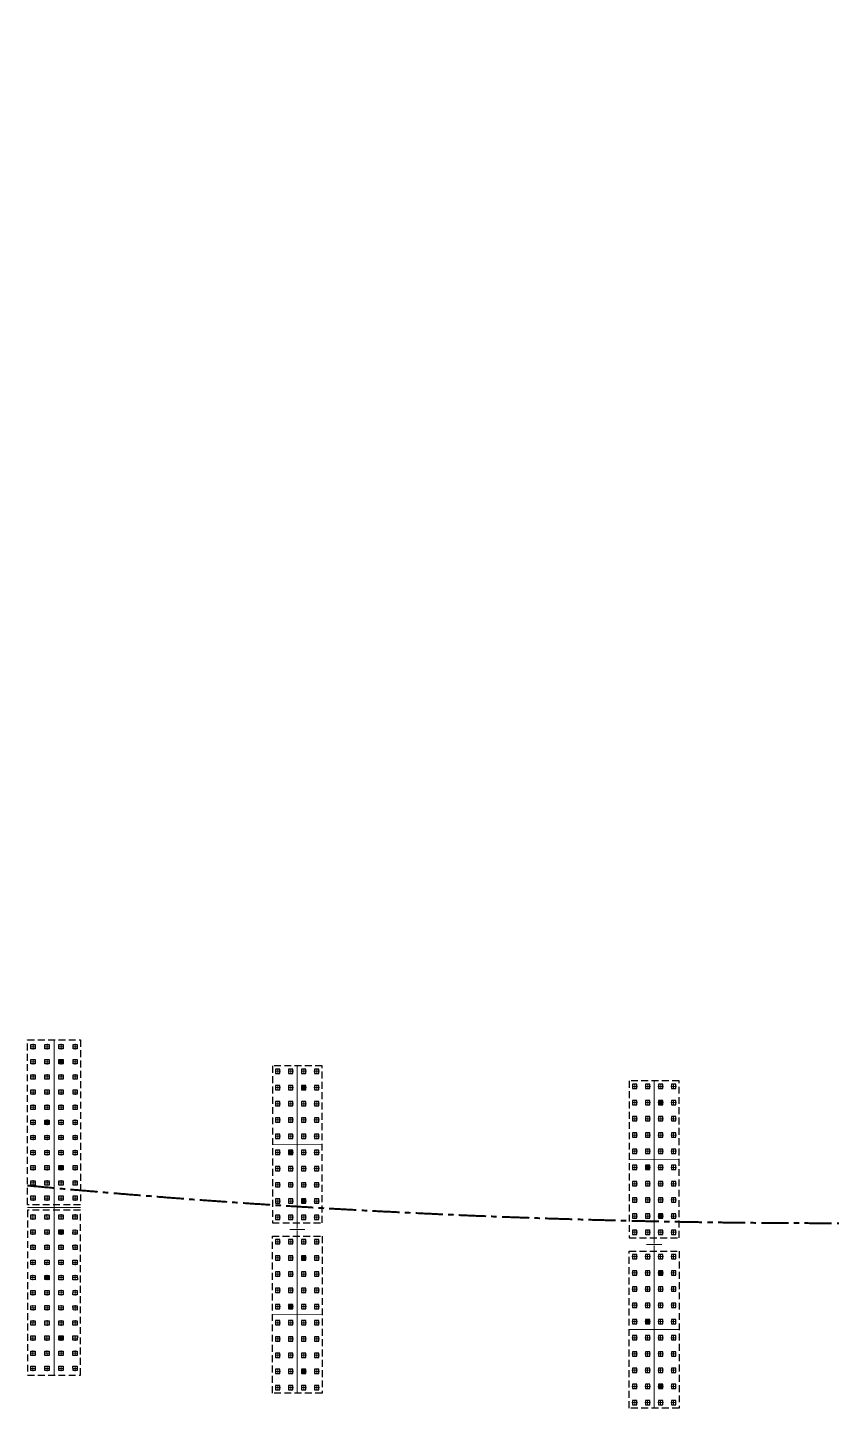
# Model space of a CAD drawing. Header units: millimetres. Extents: x 265754 to 14267433, y -6145605 to 2433772.
# Drawn here: x 6778576 to 6852948, y -1685900 to -1558382 of the extents above; entities that cross this region are included whole.
import ezdxf
from ezdxf import colors
from ezdxf.entities.mleader import LeaderData, LeaderLine
from ezdxf.math import Vec2, Vec3

# ---------------------------------------------------------------- set-up
doc = ezdxf.new("R2010")
doc.units = ezdxf.units.MM
doc.linetypes.add('невидимая', pattern=[9.525, 6.35, -3.175])
doc.linetypes.add('осевая', pattern=[2, 1.25, -0.25, 0.25, -0.25])
for name, color, linetype, lineweight in [('1-Бетон', 106, 'Continuous', 35), ('ИС_Выноски', 3, 'Continuous', 18), ('ИС_Ось', 3, 'осевая', 18)]:
    doc.layers.add(name, color=color, linetype=linetype, lineweight=lineweight)
doc.layers.add('ИС_Невидимая', color=4, linetype='невидимая')
doc.layers.add('Штриховая', color=7, linetype='Continuous')
doc.styles.add('ISOCPEUR', font='isocpeur.ttf', dxfattribs={"width": 0.8, "oblique": 15, "height": 2.5})
pattern_1 = [(176.87772, (77.2301, -23.63383), (-0.00518798, -0.09510861), [])]
pattern_2 = [(176.87772, (80.8965, -18.7351), (-0.00518798, -0.09510861), [])]
pattern_3 = [(176.87772, (73.07847, -25.74427), (-0.00518798, -0.09510861), [])]
pattern_4 = [(176.87772, (98.23885, -49.14669), (-0.00518798, -0.09510861), [])]
pattern_5 = [(176.87772, (101.905245, -44.24796), (-0.00518798, -0.09510861), [])]
pattern_6 = [(176.87772, (94.08722, -51.25713), (-0.00518798, -0.09510861), [])]

# ---------------------------------------------------------------- blocks, each defined once
blk = doc.blocks.new('_None')
blk = doc.blocks.new('*U1424')
at = {"layer": 'ИС_Невидимая', "ltscale": 20}
blk.add_lwpolyline([(-0.2, -0.2), (0.2, -0.2), (0.2, 0.2), (-0.2, 0.2), (-0.2, -0.2)], dxfattribs=at)
at = {"layer": 'ИС_Ось', "ltscale": 50}
for points in [[(-0.25, 0), (0.25, 0)], [(0, -0.25), (0, 0.25)]]:
    blk.add_lwpolyline(points, dxfattribs=at)
blk = doc.blocks.new('*U1425')
at = {"color": 0, "linetype": 'ByBlock', "lineweight": -2, "transparency": 16777216}
for p in [(0, 0), (1.2, 0), (2.4, 0), (3.6, 0), (0, -1.5), (1.2, -1.5), (2.4, -1.5), (3.6, -1.5), (0, -3), (1.2, -3), (2.4, -3), (3.6, -3), (0, -4.5), (1.2, -4.5), (2.4, -4.5), (3.6, -4.5), (0, -6), (1.2, -6), (2.4, -6), (3.6, -6), (0, -7.5), (1.2, -7.5), (2.4, -7.5), (3.6, -7.5), (0, -9), (1.2, -9), (2.4, -9), (3.6, -9), (0, -10.5), (1.2, -10.5), (2.4, -10.5), (3.6, -10.5), (0, -12), (1.2, -12), (2.4, -12), (3.6, -12), (0, -13.5), (1.2, -13.5), (2.4, -13.5), (3.6, -13.5)]:
    blk.add_blockref('*U1424', p, dxfattribs=at)
blk = doc.blocks.new('*U1415')
at = {"layer": 'ИС_Невидимая', "ltscale": 20}
blk.add_lwpolyline([(-0.2, -0.2), (0.2, -0.2), (0.2, 0.2), (-0.2, 0.2), (-0.2, -0.2)], dxfattribs=at)
at = {"layer": 'ИС_Ось', "ltscale": 50}
for points in [[(-0.25, 0), (0.25, 0)], [(0, -0.25), (0, 0.25)]]:
    blk.add_lwpolyline(points, dxfattribs=at)
blk = doc.blocks.new('*U1436')
at = {"color": 0, "linetype": 'ByBlock', "lineweight": -2, "transparency": 16777216}
for p in [(0, 0), (1.2, 0), (2.4, 0), (3.6, 0), (0, -1.5), (1.2, -1.5), (2.4, -1.5), (3.6, -1.5), (0, -3), (1.2, -3), (2.4, -3), (3.6, -3), (0, -4.5), (1.2, -4.5), (2.4, -4.5), (3.6, -4.5), (0, -6), (1.2, -6), (2.4, -6), (3.6, -6), (0, -7.5), (1.2, -7.5), (2.4, -7.5), (3.6, -7.5), (0, -9), (1.2, -9), (2.4, -9), (3.6, -9), (0, -10.5), (1.2, -10.5), (2.4, -10.5), (3.6, -10.5), (0, -12), (1.2, -12), (2.4, -12), (3.6, -12), (0, -13.5), (1.2, -13.5), (2.4, -13.5), (3.6, -13.5)]:
    blk.add_blockref('*U1415', p, dxfattribs=at)
blk = doc.blocks.new('*U1426')
at = {"layer": 'ИС_Невидимая', "ltscale": 20}
blk.add_lwpolyline([(-0.2, -0.2), (0.2, -0.2), (0.2, 0.2), (-0.2, 0.2), (-0.2, -0.2)], dxfattribs=at)
at = {"layer": 'ИС_Ось', "ltscale": 50}
for points in [[(-0.25, 0), (0.25, 0)], [(0, -0.25), (0, 0.25)]]:
    blk.add_lwpolyline(points, dxfattribs=at)
blk = doc.blocks.new('*U1427')
at = {"color": 0, "linetype": 'ByBlock', "lineweight": -2, "transparency": 16777216}
for p in [(0, 0), (1.2, 0), (2.4, 0), (3.6, 0), (0, -1.5), (1.2, -1.5), (2.4, -1.5), (3.6, -1.5), (0, -3), (1.2, -3), (2.4, -3), (3.6, -3), (0, -4.5), (1.2, -4.5), (2.4, -4.5), (3.6, -4.5), (0, -6), (1.2, -6), (2.4, -6), (3.6, -6), (0, -7.5), (1.2, -7.5), (2.4, -7.5), (3.6, -7.5), (0, -9), (1.2, -9), (2.4, -9), (3.6, -9), (0, -10.5), (1.2, -10.5), (2.4, -10.5), (3.6, -10.5), (0, -12), (1.2, -12), (2.4, -12), (3.6, -12), (0, -13.5), (1.2, -13.5), (2.4, -13.5), (3.6, -13.5)]:
    blk.add_blockref('*U1426', p, dxfattribs=at)
blk = doc.blocks.new('*U1428')
at = {"layer": 'ИС_Невидимая', "ltscale": 20}
blk.add_lwpolyline([(-0.2, -0.2), (0.2, -0.2), (0.2, 0.2), (-0.2, 0.2), (-0.2, -0.2)], dxfattribs=at)
at = {"layer": 'ИС_Ось', "ltscale": 50}
for points in [[(-0.25, 0), (0.25, 0)], [(0, -0.25), (0, 0.25)]]:
    blk.add_lwpolyline(points, dxfattribs=at)
blk = doc.blocks.new('*U1429')
at = {"color": 0, "linetype": 'ByBlock', "lineweight": -2, "transparency": 16777216}
for p in [(0, 0), (1.2, 0), (2.4, 0), (3.6, 0), (0, -1.5), (1.2, -1.5), (2.4, -1.5), (3.6, -1.5), (0, -3), (1.2, -3), (2.4, -3), (3.6, -3), (0, -4.5), (1.2, -4.5), (2.4, -4.5), (3.6, -4.5), (0, -6), (1.2, -6), (2.4, -6), (3.6, -6), (0, -7.5), (1.2, -7.5), (2.4, -7.5), (3.6, -7.5), (0, -9), (1.2, -9), (2.4, -9), (3.6, -9), (0, -10.5), (1.2, -10.5), (2.4, -10.5), (3.6, -10.5), (0, -12), (1.2, -12), (2.4, -12), (3.6, -12), (0, -13.5), (1.2, -13.5), (2.4, -13.5), (3.6, -13.5)]:
    blk.add_blockref('*U1428', p, dxfattribs=at)
blk = doc.blocks.new('*U1418')
at = {"layer": 'ИС_Невидимая', "ltscale": 20}
blk.add_lwpolyline([(-0.2, 0.2), (0.2, 0.2), (0.2, -0.2), (-0.2, -0.2), (-0.2, 0.2)], dxfattribs=at)
at = {"layer": 'ИС_Ось', "ltscale": 50}
for points in [[(-0.25, 0), (0.25, 0)], [(0, 0.25), (0, -0.25)]]:
    blk.add_lwpolyline(points, dxfattribs=at)
blk = doc.blocks.new('*U1419')
at = {"color": 0, "linetype": 'ByBlock', "lineweight": -2, "transparency": 16777216}
for p in [(0, 0), (1.3, 0), (2.6, 0), (3.9, 0), (0, -1.4), (1.3, -1.4), (2.6, -1.4), (3.9, -1.4), (0, -2.8), (1.3, -2.8), (2.6, -2.8), (3.9, -2.8), (0, -4.2), (1.3, -4.2), (2.6, -4.2), (3.9, -4.2), (0, -5.6), (1.3, -5.6), (2.6, -5.6), (3.9, -5.6), (0, -7), (1.3, -7), (2.6, -7), (3.9, -7), (0, -8.4), (1.3, -8.4), (2.6, -8.4), (3.9, -8.4), (0, -9.8), (1.3, -9.8), (2.6, -9.8), (3.9, -9.8), (0, -11.2), (1.3, -11.2), (2.6, -11.2), (3.9, -11.2), (0, -12.6), (1.3, -12.6), (2.6, -12.6), (3.9, -12.6), (0, -14), (1.3, -14), (2.6, -14), (3.9, -14)]:
    blk.add_blockref('*U1418', p, dxfattribs=at)
blk = doc.blocks.new('св поле кальм пл')
at = {"layer": 'Штриховая'}
h = blk.add_hatch(dxfattribs=at)
h.set_pattern_fill('ANSI31', color=256, scale=0.03)
h.set_pattern_definition(pattern_2)
h.paths.add_polyline_path([(9.65, 9.19), (9.39, 9.49), (9.09, 9.22), (9.36, 8.93)])
h = blk.add_hatch(dxfattribs=at)
h.set_pattern_fill('ANSI31', color=256, scale=0.03)
h.set_pattern_definition(pattern_1)
h.paths.add_polyline_path([(5.99, 4.29), (5.72, 4.59), (5.42, 4.32), (5.69, 4.03)])
h = blk.add_hatch(dxfattribs=at)
h.set_pattern_fill('ANSI31', color=256, scale=0.03)
h.set_pattern_definition(pattern_3)
h.paths.add_polyline_path([(1.84, 2.18), (1.57, 2.48), (1.27, 2.21), (1.54, 1.92)])
h = blk.add_hatch(dxfattribs=at)
h.set_pattern_fill('ANSI31', color=256, scale=0.03)
h.set_pattern_definition(pattern_3)
h.paths.add_polyline_path([(-2.37, -1.59), (-2.64, -1.29), (-2.34, -1.02), (-2.07, -1.32)])
h = blk.add_hatch(dxfattribs=at)
h.set_pattern_fill('ANSI31', color=256, scale=0.03)
h.set_pattern_definition(pattern_1)
h.paths.add_polyline_path([(-4.92, -5.49), (-5.19, -5.19), (-4.89, -4.92), (-4.62, -5.22)])
h = blk.add_hatch(dxfattribs=at)
h.set_pattern_fill('ANSI31', color=256, scale=0.03)
h.set_pattern_definition(pattern_2)
h.paths.add_polyline_path([(-10.19, -8.6), (-10.46, -8.3), (-10.16, -8.03), (-9.89, -8.33)])
h = blk.add_hatch(dxfattribs=at)
h.set_pattern_fill('ANSI31', color=256, scale=0.03)
h.set_pattern_definition(pattern_5)
h.paths.add_polyline_path([(30.66, -16.32), (30.4, -16.02), (30.1, -16.29), (30.37, -16.59)])
h = blk.add_hatch(dxfattribs=at)
h.set_pattern_fill('ANSI31', color=256, scale=0.03)
h.set_pattern_definition(pattern_4)
h.paths.add_polyline_path([(27, -21.22), (26.73, -20.92), (26.43, -21.19), (26.7, -21.49)])
h = blk.add_hatch(dxfattribs=at)
h.set_pattern_fill('ANSI31', color=256, scale=0.03)
h.set_pattern_definition(pattern_6)
h.paths.add_polyline_path([(22.85, -23.33), (22.58, -23.03), (22.28, -23.3), (22.55, -23.6)])
h = blk.add_hatch(dxfattribs=at)
h.set_pattern_fill('ANSI31', color=256, scale=0.03)
h.set_pattern_definition(pattern_6)
h.paths.add_polyline_path([(18.64, -27.1), (18.37, -26.8), (18.67, -26.54), (18.94, -26.83)])
h = blk.add_hatch(dxfattribs=at)
h.set_pattern_fill('ANSI31', color=256, scale=0.03)
h.set_pattern_definition(pattern_4)
h.paths.add_polyline_path([(16.09, -31), (15.82, -30.7), (16.12, -30.43), (16.39, -30.73)])
h = blk.add_hatch(dxfattribs=at)
h.set_pattern_fill('ANSI31', color=256, scale=0.03)
h.set_pattern_definition(pattern_5)
h.paths.add_polyline_path([(10.82, -34.11), (10.55, -33.81), (10.85, -33.55), (11.12, -33.84)])
h = blk.add_hatch(dxfattribs=at)
h.set_pattern_fill('ANSI31', color=256, scale=0.03)
h.set_pattern_definition([(176.87772, (118.50749, -59.51439), (-0.00518798, -0.09510861), [])])
h.paths.add_polyline_path([(43.06, -35.36), (42.79, -35.06), (43.09, -34.79), (43.36, -35.09)])
h = blk.add_hatch(dxfattribs=at)
h.set_pattern_fill('ANSI31', color=256, scale=0.03)
h.set_pattern_definition([(176.87772, (115.20568, -64.22056), (-0.00518798, -0.09510861), [])])
h.paths.add_polyline_path([(39.76, -40.06), (39.49, -39.77), (39.79, -39.5), (40.05, -39.8)])
h = blk.add_hatch(dxfattribs=at)
h.set_pattern_fill('ANSI31', color=256, scale=0.03)
h.set_pattern_definition([(176.87772, (111.21067, -66.05628), (-0.00518798, -0.09510861), [])])
h.paths.add_polyline_path([(35.76, -41.9), (35.49, -41.6), (35.79, -41.34), (36.06, -41.63)])
h = blk.add_hatch(dxfattribs=at)
h.set_pattern_fill('ANSI31', color=256, scale=0.03)
h.set_pattern_definition([(176.87772, (106.78054, -70.02805), (-0.00518798, -0.09510861), [])])
h.paths.add_polyline_path([(31.33, -45.87), (31.06, -45.57), (31.36, -45.31), (31.63, -45.6)])
h = blk.add_hatch(dxfattribs=at)
h.set_pattern_fill('ANSI31', color=256, scale=0.03)
h.set_pattern_definition([(176.87772, (104.52113, -73.79967), (-0.00518798, -0.09510861), [])])
h.paths.add_polyline_path([(29.07, -49.64), (28.81, -49.35), (29.1, -49.08), (29.37, -49.38)])
h = blk.add_hatch(dxfattribs=at)
h.set_pattern_fill('ANSI31', color=256, scale=0.03)
h.set_pattern_definition([(176.87772, (99.48372, -76.56994), (-0.00518798, -0.09510861), [])])
h.paths.add_polyline_path([(24.03, -52.41), (23.77, -52.12), (24.07, -51.85), (24.33, -52.15)])
at = {"layer": 'ИС_Невидимая', "ltscale": 0.1}
for points in [[(12.8, 8.38), (2, -1.3), (-1.07, 2.13), (9.73, 11.81), (12.8, 8.38)], [(-9.73, -11.81), (1.07, -2.13), (-2, 1.3), (-12.8, -8.38), (-9.73, -11.81)], [(33.81, -17.13), (23.01, -26.81), (19.94, -23.38), (30.74, -13.7), (33.81, -17.13)], [(11.28, -37.32), (22.08, -27.64), (19.01, -24.22), (8.21, -33.9), (11.28, -37.32)], [(36.34, -45.28), (47.69, -35.1), (44.42, -31.45), (33.07, -41.63), (36.34, -45.28)], [(35.97, -45.61), (24.61, -55.79), (21.34, -52.14), (32.7, -41.96), (35.97, -45.61)]]:
    blk.add_lwpolyline(points, dxfattribs=at)
at = {"layer": 'ИС_Невидимая', "ltscale": 20}
for points in [[(43.23, -33.46), (42.97, -33.16), (43.26, -32.89), (43.53, -33.19), (43.23, -33.46)], [(44.28, -32.52), (44.01, -32.22), (44.31, -31.96), (44.57, -32.25), (44.28, -32.52)], [(45.14, -33.49), (44.88, -33.19), (45.17, -32.92), (45.44, -33.22), (45.14, -33.49)], [(42.19, -34.39), (41.92, -34.09), (42.22, -33.83), (42.49, -34.12), (42.19, -34.39)], [(44.1, -34.42), (43.83, -34.13), (44.13, -33.86), (44.4, -34.16), (44.1, -34.42)], [(46.01, -34.46), (45.74, -34.16), (46.04, -33.89), (46.31, -34.19), (46.01, -34.46)], [(40.11, -36.26), (39.84, -35.96), (40.14, -35.69), (40.4, -35.99), (40.11, -36.26)], [(41.15, -35.32), (40.88, -35.03), (41.18, -34.76), (41.45, -35.06), (41.15, -35.32)], [(43.06, -35.36), (42.79, -35.06), (43.09, -34.79), (43.36, -35.09), (43.06, -35.36)], [(44.97, -35.39), (44.7, -35.09), (45, -34.83), (45.27, -35.12), (44.97, -35.39)], [(46.88, -35.43), (46.61, -35.13), (46.91, -34.86), (47.18, -35.16), (46.88, -35.43)], [(39.06, -37.19), (38.8, -36.9), (39.09, -36.63), (39.36, -36.93), (39.06, -37.19)], [(40.97, -37.23), (40.71, -36.93), (41, -36.66), (41.27, -36.96), (40.97, -37.23)], [(42.02, -36.29), (41.75, -35.99), (42.05, -35.73), (42.31, -36.03), (42.02, -36.29)], [(42.88, -37.26), (42.62, -36.96), (42.91, -36.7), (43.18, -36.99), (42.88, -37.26)], [(43.93, -36.33), (43.66, -36.03), (43.96, -35.76), (44.22, -36.06), (43.93, -36.33)], [(44.79, -37.29), (44.53, -37), (44.83, -36.73), (45.09, -37.03), (44.79, -37.29)], [(45.84, -36.36), (45.57, -36.06), (45.87, -35.79), (46.13, -36.09), (45.84, -36.36)], [(38.02, -38.13), (37.75, -37.83), (38.05, -37.56), (38.32, -37.86), (38.02, -38.13)], [(39.93, -38.16), (39.66, -37.86), (39.96, -37.6), (40.23, -37.89), (39.93, -38.16)], [(41.84, -38.2), (41.57, -37.9), (41.87, -37.63), (42.14, -37.93), (41.84, -38.2)], [(43.75, -38.23), (43.48, -37.93), (43.78, -37.66), (44.05, -37.96), (43.75, -38.23)], [(35.94, -40), (35.67, -39.7), (35.97, -39.43), (36.23, -39.73), (35.94, -40)], [(36.98, -39.06), (36.71, -38.77), (37.01, -38.5), (37.28, -38.8), (36.98, -39.06)], [(37.85, -40.03), (37.58, -39.73), (37.88, -39.47), (38.14, -39.76), (37.85, -40.03)], [(38.89, -39.1), (38.62, -38.8), (38.92, -38.53), (39.19, -38.83), (38.89, -39.1)], [(39.76, -40.06), (39.49, -39.77), (39.79, -39.5), (40.05, -39.8), (39.76, -40.06)], [(40.8, -39.13), (40.53, -38.83), (40.83, -38.57), (41.1, -38.86), (40.8, -39.13)], [(42.71, -39.16), (42.44, -38.87), (42.74, -38.6), (43.01, -38.9), (42.71, -39.16)], [(34.89, -40.93), (34.63, -40.63), (34.92, -40.37), (35.19, -40.67), (34.89, -40.93)], [(36.8, -40.97), (36.54, -40.67), (36.84, -40.4), (37.1, -40.7), (36.8, -40.97)], [(38.71, -41), (38.45, -40.7), (38.75, -40.43), (39.01, -40.73), (38.71, -41)], [(40.62, -41.03), (40.36, -40.73), (40.66, -40.47), (40.92, -40.77), (40.62, -41.03)], [(41.67, -40.1), (41.4, -39.8), (41.7, -39.53), (41.96, -39.83), (41.67, -40.1)], [(33.85, -41.87), (33.58, -41.57), (33.88, -41.3), (34.15, -41.6), (33.85, -41.87)], [(35.76, -41.9), (35.49, -41.6), (35.79, -41.34), (36.06, -41.63), (35.76, -41.9)], [(37.67, -41.93), (37.41, -41.64), (37.7, -41.37), (37.97, -41.67), (37.67, -41.93)], [(39.58, -41.97), (39.32, -41.67), (39.61, -41.4), (39.88, -41.7), (39.58, -41.97)], [(34.72, -42.83), (34.45, -42.54), (34.75, -42.27), (35.02, -42.57), (34.72, -42.83)], [(35.59, -43.8), (35.32, -43.5), (35.62, -43.24), (35.89, -43.54), (35.59, -43.8)], [(36.63, -42.87), (36.36, -42.57), (36.66, -42.3), (36.93, -42.6), (36.63, -42.87)], [(37.5, -43.84), (37.23, -43.54), (37.53, -43.27), (37.8, -43.57), (37.5, -43.84)], [(38.54, -42.9), (38.27, -42.6), (38.57, -42.34), (38.84, -42.63), (38.54, -42.9)], [(36.46, -44.77), (36.19, -44.47), (36.49, -44.21), (36.75, -44.5), (36.46, -44.77)]]:
    blk.add_lwpolyline(points, dxfattribs=at)
at = {"layer": 'ИС_Ось', "color": 1, "ltscale": 500}
for p, q in [((0.47, -0.52), (-0.47, 0.52)), ((0.47, -0.52), (-0.47, 0.52)), ((20.54, -24.99), (21.48, -26.03)), ((32.88, -41.8), (36.15, -45.44)), ((32.88, -41.8), (36.15, -45.44))]:
    blk.add_line(p, q, dxfattribs=at)
at = {"layer": 'ИС_Ось', "color": 1, "lineweight": 40, "ltscale": 2, "true_color": 0xff0000, "flags": 128}
blk.add_lwpolyline([(34.63, -46.81, 0.046583), (-64.64, 63.96, 0.046583)], format="xyb", dxfattribs=at)
at = {"layer": 'ИС_Ось', "color": 1, "ltscale": 500}
for points in [[(11.26, 10.1), (0.07, 0.07)], [(7.4, 3.54), (4.33, 6.97)], [(-0.08, -0.07), (-11.26, -10.1)], [(-4.33, -6.97), (-7.4, -3.54)], [(32.27, -15.42), (21.08, -25.45)], [(28.41, -21.97), (25.34, -18.54)], [(9.75, -35.61), (20.94, -25.58)], [(16.68, -32.48), (13.61, -29.06)], [(22.98, -53.97), (46.06, -33.27)]]:
    blk.add_lwpolyline(points, dxfattribs=at)
at = {"layer": 'ИС_Ось', "ltscale": 50}
for points in [[(43.06, -33.34), (43.43, -33.01)], [(43.42, -33.36), (43.08, -32.99)], [(44.11, -32.41), (44.48, -32.07)], [(44.46, -32.42), (44.12, -32.05)], [(44.97, -33.37), (45.35, -33.04)], [(45.33, -33.39), (44.99, -33.02)], [(42.02, -34.27), (42.39, -33.94)], [(42.37, -34.29), (42.04, -33.92)], [(43.93, -34.31), (44.3, -33.97)], [(44.28, -34.33), (43.95, -33.96)], [(45.84, -34.34), (46.21, -34.01)], [(46.19, -34.36), (45.86, -33.99)], [(40.98, -35.21), (41.35, -34.88)], [(41.33, -35.23), (41, -34.86)], [(42.89, -35.24), (43.26, -34.91)], [(43.24, -35.26), (42.91, -34.89)], [(44.8, -35.28), (45.17, -34.94)], [(45.15, -35.3), (44.82, -34.92)], [(46.71, -35.31), (47.08, -34.98)], [(47.06, -35.33), (46.73, -34.96)], [(38.89, -37.08), (39.27, -36.74)], [(39.25, -37.1), (38.91, -36.73)], [(39.94, -36.14), (40.31, -35.81)], [(40.29, -36.16), (39.95, -35.79)], [(40.8, -37.11), (41.18, -36.78)], [(41.16, -37.13), (40.82, -36.76)], [(41.85, -36.18), (42.22, -35.84)], [(42.2, -36.2), (41.86, -35.82)], [(42.71, -37.15), (43.09, -36.81)], [(43.07, -37.16), (42.73, -36.79)], [(43.76, -36.21), (44.13, -35.88)], [(44.11, -36.23), (43.78, -35.86)], [(44.62, -37.18), (45, -36.84)], [(44.98, -37.2), (44.64, -36.83)], [(45.67, -36.24), (46.04, -35.91)], [(46.02, -36.26), (45.69, -35.89)], [(37.85, -38.01), (38.22, -37.68)], [(38.2, -38.03), (37.87, -37.66)], [(39.76, -38.05), (40.13, -37.71)], [(40.11, -38.07), (39.78, -37.69)], [(41.67, -38.08), (42.04, -37.75)], [(42.02, -38.1), (41.69, -37.73)], [(43.58, -38.11), (43.95, -37.78)], [(43.93, -38.13), (43.6, -37.76)], [(36.12, -39.9), (35.79, -39.53)], [(36.81, -38.95), (37.18, -38.61)], [(37.16, -38.97), (36.83, -38.59)], [(38.72, -38.98), (39.09, -38.65)], [(39.07, -39), (38.74, -38.63)], [(40.63, -39.01), (41, -38.68)], [(40.98, -39.03), (40.65, -38.66)], [(42.54, -39.05), (42.91, -38.71)], [(42.89, -39.07), (42.56, -38.69)], [(34.72, -40.82), (35.1, -40.48)], [(35.08, -40.84), (34.74, -40.46)], [(35.77, -39.88), (36.14, -39.55)], [(36.63, -40.85), (37.01, -40.52)], [(36.99, -40.87), (36.65, -40.5)], [(37.68, -39.92), (38.05, -39.58)], [(38.03, -39.93), (37.7, -39.56)], [(38.54, -40.88), (38.92, -40.55)], [(38.9, -40.9), (38.56, -40.53)], [(39.59, -39.95), (39.96, -39.62)], [(39.94, -39.97), (39.61, -39.6)], [(40.45, -40.92), (40.83, -40.58)], [(40.81, -40.94), (40.47, -40.56)], [(41.5, -39.98), (41.87, -39.65)], [(41.85, -40), (41.52, -39.63)], [(33.68, -41.75), (34.05, -41.42)], [(34.03, -41.77), (33.7, -41.4)], [(35.59, -41.78), (35.96, -41.45)], [(35.94, -41.8), (35.61, -41.43)], [(37.5, -41.82), (37.87, -41.48)], [(37.85, -41.84), (37.52, -41.46)], [(39.41, -41.85), (39.78, -41.52)], [(39.76, -41.87), (39.43, -41.5)], [(34.55, -42.72), (34.92, -42.39)], [(34.9, -42.74), (34.57, -42.37)], [(35.42, -43.69), (35.79, -43.35)], [(35.77, -43.71), (35.44, -43.33)], [(36.46, -42.75), (36.83, -42.42)], [(36.81, -42.77), (36.48, -42.4)], [(38.37, -42.79), (38.74, -42.45)], [(38.72, -42.81), (38.39, -42.43)], [(36.28, -44.66), (36.66, -44.32)], [(36.64, -44.67), (36.3, -44.3)], [(37.33, -43.72), (37.7, -43.39)], [(37.68, -43.74), (37.35, -43.37)]]:
    blk.add_lwpolyline(points, dxfattribs=at)
at = {"layer": 'ИС_Ось', "color": 3, "ltscale": 500}
blk.add_lwpolyline([(22.98, -53.97), (46.06, -33.27)], dxfattribs=at)
at = {"color": 1, "rotation": 131.8774809}
for name, p in [('*U1429', (2.04, -0.59)), ('*U1427', (-9.69, -11.1)), ('*U1436', (23.05, -26.1)), ('*U1425', (11.32, -36.62)), ('*U1419', (24.74, -55))]:
    blk.add_blockref(name, p, dxfattribs=at)
blk = doc.blocks.new('мост план кальмиус')
at = {"layer": 'ИС_Выноски'}
ml = blk.add_multileader_mtext('Standard', dxfattribs=at)
ml.set_content('Ось ростверка опоры ОК1 ПК69+83,01', color=256, style='ISOCPEUR')
ml.set_leader_properties(color=256, linetype='ByLayer')
ml.set_arrow_properties(name='NONE')
ml.build(insert=Vec2(0, 0))
ml.multileader.update_dxf_attribs({"text_left_attachment_type": 6, "text_right_attachment_type": 6, "dogleg_length": 0.36, "arrow_head_size": 600, "scale": 200})
ctx = ml.context
ctx.base_point, ctx.scale, ctx.char_height, ctx.arrow_head_size, ctx.landing_gap_size, ctx.plane_origin, ctx.plane_x_axis, ctx.plane_y_axis = Vec3(-71559.4, -29343.2), 200, 1200, 600, 125, Vec3(-64563.7, -7220.7), Vec3(0, 1), Vec3(-1, 0)
ctx.left_attachment, ctx.right_attachment, ctx.text_align_type = 6, 6, 1
notes = []
notes.append((ctx, [(1, (1, 1, 0), (-71559.4, -15938.6), (0, -1), 161, [(1, [(-71559.4, -14056.5)], 0, [])])]))
ctx.mtext.insert, ctx.mtext.text_direction, ctx.mtext.rotation, ctx.mtext.width, ctx.mtext.alignment, ctx.mtext.flow_direction = Vec3(-72999.4, -22721.4), Vec3(0, 1), 1.57079633, 14528.782, 2, 5
ml = blk.add_multileader_mtext('Standard', dxfattribs=at)
ml.set_content('Ось опоры ОП2 \\PПК 70+5,09', color=256, style='ISOCPEUR')
ml.set_leader_properties(color=256, linetype='ByLayer')
ml.set_arrow_properties(name='NONE')
ml.build(insert=Vec2(0, 0))
ml.multileader.update_dxf_attribs({"text_left_attachment_type": 6, "text_right_attachment_type": 6, "dogleg_length": 0.36, "arrow_head_size": 600, "scale": 200})
ctx = ml.context
ctx.base_point, ctx.scale, ctx.char_height, ctx.arrow_head_size, ctx.landing_gap_size, ctx.plane_origin, ctx.plane_x_axis, ctx.plane_y_axis = Vec3(-49547.1, -28758.8), 200, 1200, 600, 125, Vec3(-42551.4, -9400.5), Vec3(0, 1), Vec3(-1, 0)
ctx.left_attachment, ctx.right_attachment, ctx.text_align_type = 6, 6, 1
notes.append((ctx, [(1, (1, 1, 0), (-49547.1, -19064.7), (0, -1), 161, [(1, [(-49547.1, -16236.4)], 0, [])])]))
ctx.mtext.insert, ctx.mtext.text_direction, ctx.mtext.rotation, ctx.mtext.width, ctx.mtext.alignment, ctx.mtext.flow_direction = Vec3(-50987.1, -23992.3), Vec3(0, 1), 1.57079633, 12285.253, 2, 5
ml = blk.add_multileader_mtext('Standard', dxfattribs=at)
ml.set_content('Ось опоры ОП3 \\PПК 70+38,14', color=256, style='ISOCPEUR')
ml.set_leader_properties(color=256, linetype='ByLayer')
ml.set_arrow_properties(name='NONE')
ml.build(insert=Vec2(0, 0))
ml.multileader.update_dxf_attribs({"text_left_attachment_type": 6, "text_right_attachment_type": 6, "dogleg_length": 0.36, "arrow_head_size": 600, "scale": 200})
ctx = ml.context
ctx.base_point, ctx.scale, ctx.char_height, ctx.arrow_head_size, ctx.landing_gap_size, ctx.plane_origin, ctx.plane_x_axis, ctx.plane_y_axis = Vec3(-16526.7, -29664.4), 200, 1200, 600, 125, Vec3(-9531, -10788.8), Vec3(0, 1), Vec3(-1, 0)
ctx.left_attachment, ctx.right_attachment, ctx.text_align_type = 6, 6, 1
notes.append((ctx, [(1, (1, 1, 0), (-16526.7, -19970.3), (0, -1), 161, [(1, [(-16526.7, -17624.6)], 0, [])])]))
ctx.mtext.insert, ctx.mtext.text_direction, ctx.mtext.rotation, ctx.mtext.width, ctx.mtext.alignment, ctx.mtext.flow_direction = Vec3(-17966.7, -24897.9), Vec3(0, 1), 1.57079633, 11378.466, 2, 5
for ctx, leaders in notes:
    for number, flags, end, landing, length, lines in leaders:
        leader = LeaderData()
        leader.index, (leader.has_last_leader_line, leader.has_dogleg_vector, leader.attachment_direction) = number, flags
        leader.last_leader_point, leader.dogleg_vector, leader.dogleg_length = Vec3(end), Vec3(landing), length
        for number, points, colour, breaks in lines:
            line = LeaderLine()
            line.index, line.vertices, line.color, line.breaks = number, Vec3.list(points), colors.encode_raw_color(colour), breaks
            leader.lines.append(line)
        ctx.leaders.append(leader)

msp = doc.modelspace()

# ---------------------------------------------------------------- block references
at = {"layer": '1-Бетон'}
msp.add_blockref('мост план кальмиус', (6853073.53, -668947.9294), dxfattribs=at)
at = {"layer": '1-Бетон', "color": 1, "xscale": 999.9999999999998, "yscale": 999.9999999999998, "zscale": 999.9999999999998, "rotation": 228.1225190970572}
msp.add_blockref('св поле кальм пл', (6836546.8121, -1670923.7044), dxfattribs=at)

# ---------------------------------------------------------------- leaders
at = {"layer": 'ИС_Выноски'}
ml = msp.add_multileader_mtext('Standard', dxfattribs=at)
ml.set_content('Ось ростверка опоры ОК1 ПК69+83,01', color=256, style='ISOCPEUR')
ml.set_leader_properties(color=256, linetype='ByLayer')
ml.set_arrow_properties(name='NONE')
ml.build(insert=Vec2(0, 0))
ml.multileader.update_dxf_attribs({"text_left_attachment_type": 6, "text_right_attachment_type": 6, "dogleg_length": 0.36, "arrow_head_size": 600, "scale": 200})
ctx = ml.context
ctx.base_point, ctx.scale, ctx.char_height, ctx.arrow_head_size, ctx.landing_gap_size, ctx.plane_origin, ctx.plane_x_axis, ctx.plane_y_axis = Vec3(6781514.1051, -499648.0884), 200, 1200, 600, 125, Vec3(6788509.7816, -477525.5628), Vec3(0, 1), Vec3(-1, 0)
ctx.left_attachment, ctx.right_attachment, ctx.text_align_type = 6, 6, 1
notes = []
notes.append((ctx, [(1, (1, 1, 0), (6781514.1051, -486243.5076), (0, -1), 161.0417, [(1, [(6781514.1051, -484361.4012)], 0, [])])]))
ctx.mtext.insert, ctx.mtext.text_direction, ctx.mtext.rotation, ctx.mtext.width, ctx.mtext.alignment, ctx.mtext.flow_direction = Vec3(6780074.1051, -493026.3189), Vec3(0, 1), 1.5707963268, 14528.78159, 2, 5
ml = msp.add_multileader_mtext('Standard', dxfattribs=at)
ml.set_content('Ось ростверка опоры ОК1 ПК69+83,01', color=256, style='ISOCPEUR')
ml.set_leader_properties(color=256, linetype='ByLayer')
ml.set_arrow_properties(name='NONE')
ml.build(insert=Vec2(0, 0))
ml.multileader.update_dxf_attribs({"text_left_attachment_type": 6, "text_right_attachment_type": 6, "dogleg_length": 0.36, "arrow_head_size": 600, "scale": 200})
ctx = ml.context
ctx.base_point, ctx.scale, ctx.char_height, ctx.arrow_head_size, ctx.landing_gap_size, ctx.plane_origin, ctx.plane_x_axis, ctx.plane_y_axis = Vec3(6781514.1051, -625472.6181), 200, 1200, 600, 125, Vec3(6788509.7816, -603350.0925), Vec3(0, 1), Vec3(-1, 0)
ctx.left_attachment, ctx.right_attachment, ctx.text_align_type = 6, 6, 1
notes.append((ctx, [(1, (1, 1, 0), (6781514.1051, -612068.0373), (0, -1), 161.0417, [(1, [(6781514.1051, -610185.9308)], 0, [])])]))
ctx.mtext.insert, ctx.mtext.text_direction, ctx.mtext.rotation, ctx.mtext.width, ctx.mtext.alignment, ctx.mtext.flow_direction = Vec3(6780074.1051, -618850.8485), Vec3(0, 1), 1.5707963268, 14528.78159, 2, 5
ml = msp.add_multileader_mtext('Standard', dxfattribs=at)
ml.set_content('Ось опоры ОП2 \\PПК 70+5,09', color=256, style='ISOCPEUR')
ml.set_leader_properties(color=256, linetype='ByLayer')
ml.set_arrow_properties(name='NONE')
ml.build(insert=Vec2(0, 0))
ml.multileader.update_dxf_attribs({"text_left_attachment_type": 6, "text_right_attachment_type": 6, "dogleg_length": 0.36, "arrow_head_size": 600, "scale": 200})
ctx = ml.context
ctx.base_point, ctx.scale, ctx.char_height, ctx.arrow_head_size, ctx.landing_gap_size, ctx.plane_origin, ctx.plane_x_axis, ctx.plane_y_axis = Vec3(6803526.425, -499063.6887), 200, 1200, 600, 125, Vec3(6810522.1015, -479705.4074), Vec3(0, 1), Vec3(-1, 0)
ctx.left_attachment, ctx.right_attachment, ctx.text_align_type = 6, 6, 1
notes.append((ctx, [(1, (1, 1, 0), (6803526.425, -489369.5689), (0, -1), 161.0417, [(1, [(6803526.425, -486541.2457)], 0, [])])]))
ctx.mtext.insert, ctx.mtext.text_direction, ctx.mtext.rotation, ctx.mtext.width, ctx.mtext.alignment, ctx.mtext.flow_direction = Vec3(6802086.425, -494297.1497), Vec3(0, 1), 1.5707963268, 12285.253308, 2, 5
ml = msp.add_multileader_mtext('Standard', dxfattribs=at)
ml.set_content('Ось опоры ОП3 \\PПК 70+38,14', color=256, style='ISOCPEUR')
ml.set_leader_properties(color=256, linetype='ByLayer')
ml.set_arrow_properties(name='NONE')
ml.build(insert=Vec2(0, 0))
ml.multileader.update_dxf_attribs({"text_left_attachment_type": 6, "text_right_attachment_type": 6, "dogleg_length": 0.36, "arrow_head_size": 600, "scale": 200})
ctx = ml.context
ctx.base_point, ctx.scale, ctx.char_height, ctx.arrow_head_size, ctx.landing_gap_size, ctx.plane_origin, ctx.plane_x_axis, ctx.plane_y_axis = Vec3(6836546.8121, -499969.3062), 200, 1200, 600, 125, Vec3(6843542.4886, -481093.6925), Vec3(0, 1), Vec3(-1, 0)
ctx.left_attachment, ctx.right_attachment, ctx.text_align_type = 6, 6, 1
notes.append((ctx, [(1, (1, 1, 0), (6836546.8121, -490275.1864), (0, -1), 161.0417, [(1, [(6836546.8121, -487929.5309)], 0, [])])]))
ctx.mtext.insert, ctx.mtext.text_direction, ctx.mtext.rotation, ctx.mtext.width, ctx.mtext.alignment, ctx.mtext.flow_direction = Vec3(6835106.8121, -495202.7671), Vec3(0, 1), 1.5707963268, 11378.466284, 2, 5
ml = msp.add_multileader_mtext('Standard', dxfattribs=at)
ml.set_content('Ось опоры ОП2 \\PПК 70+5,09', color=256, style='ISOCPEUR')
ml.set_leader_properties(color=256, linetype='ByLayer')
ml.set_arrow_properties(name='NONE')
ml.build(insert=Vec2(0, 0))
ml.multileader.update_dxf_attribs({"text_left_attachment_type": 6, "text_right_attachment_type": 6, "dogleg_length": 0.36, "arrow_head_size": 600, "scale": 200})
ctx = ml.context
ctx.base_point, ctx.scale, ctx.char_height, ctx.arrow_head_size, ctx.landing_gap_size, ctx.plane_origin, ctx.plane_x_axis, ctx.plane_y_axis = Vec3(6803526.425, -624888.2184), 200, 1200, 600, 125, Vec3(6810522.1015, -605529.9371), Vec3(0, 1), Vec3(-1, 0)
ctx.left_attachment, ctx.right_attachment, ctx.text_align_type = 6, 6, 1
notes.append((ctx, [(1, (1, 1, 0), (6803526.425, -615194.0986), (0, -1), 161.0417, [(1, [(6803526.425, -612365.7754)], 0, [])])]))
ctx.mtext.insert, ctx.mtext.text_direction, ctx.mtext.rotation, ctx.mtext.width, ctx.mtext.alignment, ctx.mtext.flow_direction = Vec3(6802086.425, -620121.6793), Vec3(0, 1), 1.5707963268, 12285.253308, 2, 5
ml = msp.add_multileader_mtext('Standard', dxfattribs=at)
ml.set_content('Ось опоры ОП3 \\PПК 70+38,14', color=256, style='ISOCPEUR')
ml.set_leader_properties(color=256, linetype='ByLayer')
ml.set_arrow_properties(name='NONE')
ml.build(insert=Vec2(0, 0))
ml.multileader.update_dxf_attribs({"text_left_attachment_type": 6, "text_right_attachment_type": 6, "dogleg_length": 0.36, "arrow_head_size": 600, "scale": 200})
ctx = ml.context
ctx.base_point, ctx.scale, ctx.char_height, ctx.arrow_head_size, ctx.landing_gap_size, ctx.plane_origin, ctx.plane_x_axis, ctx.plane_y_axis = Vec3(6836546.8121, -625793.8358), 200, 1200, 600, 125, Vec3(6843542.4886, -606918.2222), Vec3(0, 1), Vec3(-1, 0)
ctx.left_attachment, ctx.right_attachment, ctx.text_align_type = 6, 6, 1
notes.append((ctx, [(1, (1, 1, 0), (6836546.8121, -616099.7161), (0, -1), 161.0417, [(1, [(6836546.8121, -613754.0606)], 0, [])])]))
ctx.mtext.insert, ctx.mtext.text_direction, ctx.mtext.rotation, ctx.mtext.width, ctx.mtext.alignment, ctx.mtext.flow_direction = Vec3(6835106.8121, -621027.2968), Vec3(0, 1), 1.5707963268, 11378.466284, 2, 5
for ctx, leaders in notes:
    for number, flags, end, landing, length, lines in leaders:
        leader = LeaderData()
        leader.index, (leader.has_last_leader_line, leader.has_dogleg_vector, leader.attachment_direction) = number, flags
        leader.last_leader_point, leader.dogleg_vector, leader.dogleg_length = Vec3(end), Vec3(landing), length
        for number, points, colour, breaks in lines:
            line = LeaderLine()
            line.index, line.vertices, line.color, line.breaks = number, Vec3.list(points), colors.encode_raw_color(colour), breaks
            leader.lines.append(line)
        ctx.leaders.append(leader)

doc.saveas('drawing.dxf')
